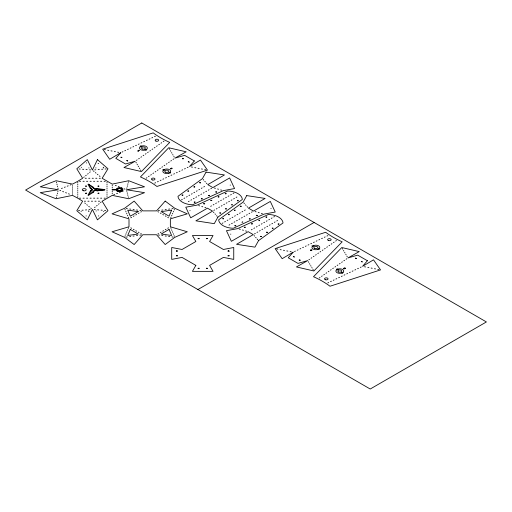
<?xml version="1.0" encoding="UTF-8"?>
<svg xmlns="http://www.w3.org/2000/svg" width="512" height="512" viewBox="0 0 512 512"><rect width="100%" height="100%" fill="white"/><g stroke="black" fill="none" stroke-linecap="round" stroke-linejoin="round"><path stroke-width="0.77" d="M93.594 192.102L93.677 190.982L94.458 190.432L104.877 189.888L97.402 190.835L94.458 190.432L93.594 192.102L88.435 195.366L93.677 190.982M266.893 217.12C266.746 216.083 264.723 217.504 266.63 217.344M234.278 210.342C235.718 211.418 235.392 209.21 234.323 210.227M267.398 232.39C266.944 231.174 265.491 233.28 267.373 232.474M209.568 195.45L208.41 195.456L209.517 195.27M210.752 200.339L211.917 200.307L210.816 200.512M250.246 218.912C249.619 220.077 248.346 218.048 250.195 218.758M251.43 223.821L252.595 223.795L251.494 223.994M227.994 255.795L228.57 255.482M207.424 268.416L206.317 268.518M229.165 255.846L228.032 255.936M198.042 238.496L199.174 238.413M234.797 225.581C235.123 226.803 236.954 225.024 235.046 225.395M177.466 251.117L176.352 251.206M176.307 251.046L176.781 250.739M299.123 260.07L300.032 260.442M56.32 197.741L56.486 197.075M56.826 195.738L56.992 195.066M57.331 193.734L57.498 193.062M57.837 191.725L58.003 191.059M126.765 188.416L126.938 187.75M127.27 186.413L127.437 185.747M127.776 184.41L127.942 183.738M128.282 182.4L128.448 181.734M203.603 203.693L204.762 203.706M216.717 192.083L215.558 192.064M244.282 227.181L245.44 227.187M257.395 215.558L256.237 215.558M126.669 160.659L127.578 161.024M356.557 258.445L355.642 258.093M120.883 157.261L121.779 157.664M124.973 236.294L125.248 235.642M125.805 234.33L126.08 233.67M126.637 232.358L126.918 231.706M127.469 230.394L127.75 229.734M128.307 228.422L128.582 227.77M170.771 217.862L171.046 217.203M171.603 215.891L171.878 215.238M172.435 213.926L172.717 213.267M173.267 211.955L173.549 211.302M174.106 209.99L174.381 209.331M140.128 146.842L140.634 145.754L142.01 146.547L140.128 146.842A3.898 2.253 0 0 0 140.659 149.645A3.898 2.253 0 0 0 145.51 149.946M146.707 149.261L146.202 150.349L144.826 149.549L146.707 149.261A3.898 2.253 0 0 0 146.176 146.458A3.898 2.253 0 0 0 141.325 146.15M164.64 169.382L164.134 170.47L162.752 169.677L164.64 169.382A3.898 2.253 0 0 1 169.491 169.69A3.898 2.253 0 0 1 170.022 172.493M168.826 173.178L169.331 172.09L170.707 172.89L168.826 173.178A3.898 2.253 0 0 1 163.974 172.87A3.898 2.253 0 0 1 163.443 170.074M313.779 245.568L313.274 246.656L311.898 245.856L313.779 245.568A3.898 2.253 0 0 1 318.63 245.875A3.898 2.253 0 0 1 319.162 248.672M317.965 249.363L318.47 248.275L319.853 249.075L317.965 249.363A3.898 2.253 0 0 1 313.114 249.056A3.898 2.253 0 0 1 312.582 246.253M336.512 269.856L337.018 268.768L338.394 269.568L336.512 269.856A3.898 2.253 0 0 0 337.043 272.659A3.898 2.253 0 0 0 341.894 272.966M343.091 272.275L342.586 273.363L341.203 272.57L343.091 272.275A3.898 2.253 0 0 0 342.56 269.472A3.898 2.253 0 0 0 337.702 269.165M183.475 158.675L182.598 158.298M194.125 202.093C194.323 203.27 196.339 201.664 194.413 201.894M226.202 193.67C225.856 192.435 224.16 194.163 225.952 193.862M362.355 261.824L361.453 261.446M90.31 191.008L87.987 195.219L92.384 189.741L87.987 184.256L90.31 188.467L92.384 189.741L90.31 191.008L91.949 190.406M294.426 256.922L293.542 256.538M361.267 261.574L362.176 261.978M228.019 250.976L228.57 250.739M229.101 251.226L228 251.117M189.28 162.054L188.41 161.651M177.434 255.936L176.307 255.878M176.333 255.712L176.762 255.488M206.291 238.413L207.424 238.496M199.162 268.499L198.048 268.429M182.982 195.258C183.232 194.214 180.832 195.27 182.618 195.45M237.382 200.461C237.357 201.754 239.443 200.122 237.702 200.314M202.374 198.931L201.869 199.142M207.379 238.662L206.355 238.714M293.338 256.678L294.234 257.082M198.074 268.25L199.136 268.211M121.952 157.542L121.062 157.126M188.198 161.792L189.107 162.189M171.142 168.275C171.539 167.622 172.858 168.653 171.93 168.582M206.33 268.211L207.392 268.25M199.123 238.701L198.099 238.682M232.48 204.966L232.032 205.107A0.915 0.525 0 0 1 231.744 205.069M273.184 228.429L272.672 228.589A0.915 0.525 0 0 1 272.422 228.557M223.616 218.797C223.936 217.594 221.44 218.797 223.296 218.938M278.061 223.942C277.926 225.171 280.154 223.699 278.381 223.802M231.494 204.608L232.269 204.467M272.173 228.09L272.947 227.955M355.539 258.144L355.571 258.605L356.346 258.63M127.712 160.947L127.648 160.512L126.886 160.48M300.166 260.358L300.102 259.93L299.341 259.898M83.616 177.44L84.282 176.883M85.606 175.77L86.272 175.213M87.597 174.099L88.256 173.542M89.587 172.429L90.246 171.872M94.522 207.603L95.187 207.046M96.512 205.933L97.171 205.376M98.496 204.262L99.162 203.706M100.486 202.592L101.152 202.035M343.693 268.301L343.533 268.525A0.653 0.378 0 0 0 344.582 268.794M182.47 158.362L182.502 158.816L183.277 158.848M136.39 160.397L137.133 159.872M138.624 158.829L139.366 158.31M140.858 157.267L141.606 156.749M143.091 155.706L143.84 155.187M145.325 154.144L146.074 153.626M147.565 152.582L148.307 152.064M149.798 151.021L150.541 150.502M152.032 149.459L152.774 148.941M154.266 147.898L155.008 147.379M156.499 146.336L157.242 145.811M158.733 144.774L159.482 144.25M160.966 143.213L161.715 142.688M163.2 141.651L163.949 141.126M146.202 178.202L146.944 177.683M148.435 176.64L149.178 176.122M150.669 175.078L151.418 174.56M152.902 173.517L153.651 172.998M155.136 171.955L155.885 171.437M157.376 170.394L158.118 169.869M159.61 168.832L160.352 168.307M161.843 167.27L162.586 166.746M164.077 165.709L164.819 165.184M166.31 164.147L167.053 163.622M168.544 162.579L169.293 162.061M170.778 161.018L171.526 160.499M173.011 159.456L173.76 158.938M308.845 259.808L309.594 259.29M311.078 258.246L311.827 257.728M313.312 256.685L314.061 256.166M315.552 255.123L316.294 254.605M317.786 253.562L318.528 253.037M320.019 252L320.762 251.475M322.253 250.438L322.995 249.914M324.486 248.877L325.229 248.352M326.72 247.315L327.462 246.79M328.954 245.747L329.702 245.229M331.187 244.186L331.936 243.667M333.421 242.624L334.17 242.106M335.661 241.062L336.403 240.544M319.27 277.99L320.013 277.466M321.504 276.429L322.246 275.904M323.738 274.867L324.486 274.342M325.971 273.299L326.72 272.781M328.205 271.738L328.954 271.219M330.445 270.176L331.187 269.658M332.678 268.614L333.421 268.096M334.912 267.053L335.654 266.534M337.146 265.491L337.888 264.973M339.379 263.93L340.122 263.411M341.613 262.368L342.362 261.85M343.846 260.806L344.595 260.282M346.08 259.245L346.829 258.72M200.461 182.982L199.475 182.688L200.646 182.733M219.821 212.806L220.838 213.094L219.68 213.062M241.165 206.451L240.154 206.176L241.325 206.214M260.493 236.294L261.523 236.544L260.358 236.55M170.624 168.602L171.194 168.576A1.824 1.056 0 0 1 171.379 168.666L171.2 168.544M181.491 199.891L182.317 199.411M183.968 198.451L184.794 197.978M186.438 197.018L187.264 196.538M188.915 195.578L189.741 195.104M191.386 194.144L192.211 193.664M193.862 192.704L194.688 192.23M196.333 191.27L197.158 190.79M198.81 189.83L199.635 189.357M201.28 188.397L202.106 187.917M203.757 186.957L204.582 186.483M213.818 210.406L214.643 209.926M216.288 208.966L217.114 208.486M218.765 207.533L219.59 207.053M221.235 206.093L222.061 205.613M223.712 204.659L224.538 204.179M226.189 203.219L227.008 202.739M228.659 201.786L229.485 201.306M231.136 200.346L231.955 199.866M233.606 198.912L234.432 198.432M236.083 197.472L236.902 196.992M222.17 223.373L222.995 222.899M224.646 221.939L225.466 221.459M227.117 220.499L227.942 220.026M229.594 219.066L230.413 218.586M232.064 217.626L232.89 217.152M234.541 216.192L235.366 215.712M237.011 214.752L237.837 214.278M239.488 213.318L240.314 212.838M241.958 211.878L242.784 211.405M244.435 210.445L245.261 209.965M254.496 233.888L255.322 233.408M256.966 232.454L257.792 231.974M259.443 231.014L260.269 230.534M261.914 229.581L262.739 229.101M264.39 228.141L265.216 227.661M266.861 226.707L267.686 226.227M269.338 225.267L270.163 224.787M271.808 223.834L272.634 223.354M274.285 222.394L275.11 221.914M276.755 220.96L277.581 220.48M138.08 151.13L139.456 150.336L138.605 150.246M130.81 217.798L131.635 217.325M133.286 216.371L134.118 215.891M135.77 214.938L136.595 214.458M138.253 213.504L139.078 213.024M140.736 212.07L141.562 211.59M157.792 234.035L158.618 233.562M160.275 232.602L161.101 232.128M162.752 231.174L163.584 230.694M165.235 229.741L166.061 229.261M167.718 228.307L168.544 227.827M197.907 289.536L314.093 222.464M310.758 250.675C315.014 249.293 307.802 249.555 311.411 250.675M344.525 267.821L345.587 268.243M188.365 201.632L189.197 201.158M190.854 200.205L191.686 199.725M193.344 198.778L194.176 198.298M195.834 197.35L196.666 196.87M198.323 195.917L199.155 195.443M200.813 194.49L201.638 194.016M203.302 193.062L204.128 192.589M205.792 191.635L206.618 191.155M208.275 190.208L209.107 189.728M210.765 188.781L211.597 188.301M210.662 206.355L211.488 205.882M213.152 204.928L213.978 204.448M215.642 203.501L216.467 203.021M218.125 202.067L218.957 201.594M220.614 200.64L221.446 200.166M223.104 199.213L223.936 198.739M225.594 197.786L226.426 197.312M228.083 196.358L228.915 195.878M230.573 194.931L231.398 194.451M233.062 193.504L233.888 193.024M229.043 225.114L229.875 224.64M231.533 223.686L232.365 223.213M234.022 222.259L234.854 221.786M236.512 220.832L237.344 220.358M239.002 219.405L239.827 218.925M241.491 217.978L242.317 217.498M243.981 216.55L244.806 216.07M246.464 215.117L247.296 214.643M248.954 213.69L249.786 213.216M251.443 212.262L252.275 211.789M251.341 229.837L252.166 229.363M253.83 228.41L254.656 227.936M256.314 226.982L257.146 226.509M258.803 225.555L259.635 225.082M261.293 224.128L262.125 223.648M263.782 222.701L264.614 222.221M266.272 221.267L267.098 220.794M268.762 219.84L269.587 219.366M271.251 218.413L272.077 217.939M273.741 216.986L274.566 216.512M122.042 152.109L122.944 151.68M124.749 150.822L125.651 150.387M127.456 149.53L128.358 149.101M130.157 148.243L131.059 147.808M132.864 146.95L133.766 146.522M135.571 145.658L136.474 145.229M138.278 144.371L139.181 143.942M140.979 143.078L141.882 142.65M143.686 141.792L144.589 141.363M146.394 140.499L147.296 140.07M149.101 139.213L150.003 138.778M151.802 137.92L152.704 137.491M154.509 136.627L155.411 136.198M154.739 183.13L155.642 182.701M157.44 181.843L158.342 181.408M160.147 180.55L161.05 180.122M162.854 179.264L163.757 178.829M165.562 177.971L166.464 177.542M168.262 176.678L169.165 176.25M170.97 175.392L171.872 174.963M173.677 174.099L174.579 173.67M176.384 172.813L177.286 172.384M179.091 171.52L179.987 171.091M181.792 170.234L182.694 169.798M184.499 168.941L185.402 168.512M187.206 167.648L188.109 167.219M294.496 251.526L295.398 251.098M297.203 250.234L298.106 249.805M299.91 248.947L300.813 248.512M302.618 247.654L303.514 247.226M305.318 246.368L306.221 245.933M308.026 245.075L308.928 244.646M310.733 243.782L311.635 243.354M313.44 242.496L314.342 242.067M316.141 241.203L317.043 240.774M318.848 239.917L319.75 239.488M321.555 238.624L322.458 238.195M324.262 237.338L325.165 236.902M326.963 236.045L327.866 235.616M327.808 282.918L328.704 282.483M330.509 281.626L331.411 281.197M333.216 280.339L334.118 279.904M335.923 279.046L336.826 278.618M338.63 277.754L339.533 277.325M341.331 276.467L342.234 276.038M344.038 275.174L344.941 274.746M346.746 273.888L347.648 273.459M349.453 272.595L350.355 272.166M352.154 271.309L353.056 270.874M354.861 270.016L355.763 269.587M357.568 268.723L358.47 268.294M360.275 267.437L361.178 267.008M343.763 268.262L343.885 268.23A0.954 0.55 0 0 1 344.16 268.198A0.896 0.518 0 0 1 344.422 268.211L344.813 268.301A1.203 0.691 0 0 0 345.165 268.346A0.813 0.467 0 0 0 345.453 268.301M61.44 188.506L62.406 188.122M64.333 187.354L65.299 186.976M67.226 186.208L68.192 185.824M70.118 185.062L71.078 184.678M113.69 194.797L114.65 194.419M116.582 193.651L117.542 193.267M119.469 192.506L120.435 192.122M122.362 191.354L123.328 190.97M201.549 198.509L201.312 198.957M95.693 167.955L96.032 167.904M103.174 167.328L103.514 167.277M103.808 167.898L103.469 167.949M80.966 211.578L81.299 211.526M88.448 210.95L88.781 210.899M89.056 211.526L88.742 211.571M86.016 215.968L86.349 215.91M242.227 221.99L241.99 222.438M95.68 189.165L97.402 188.64L104.877 189.587L94.458 189.05L88.435 184.109L93.594 187.373L94.458 189.05L97.402 188.64M215.866 191.725L216.723 191.974M204.454 204.045L203.603 203.795M256.544 215.213L257.402 215.462M245.114 227.533L244.275 227.277M98.694 163.533L98.035 163.469M189.824 210.694L190.17 210.662M230.502 234.176L230.848 234.15M230.477 185.082L230.163 185.107M271.174 208.557L270.842 208.589M158.342 210.624L159.482 210.464M161.754 210.144L162.886 209.984M165.158 209.664L166.298 209.504M168.57 209.184L169.709 209.018M171.981 208.698L173.114 208.538M126.24 237.088L127.373 236.928M129.645 236.608L130.784 236.448M133.056 236.128L134.189 235.968M136.461 235.648L137.6 235.488M139.872 235.168L141.011 235.008M201.715 198.47L202.221 198.547M242.394 221.958L242.893 222.035M94.675 169.888L95.827 169.792M98.144 169.594L99.302 169.498M101.619 169.306L102.778 169.21M105.088 169.011L106.246 168.915M78.522 210.56L79.68 210.464M81.997 210.266L83.149 210.17M85.466 209.978L86.624 209.882M88.941 209.683L90.099 209.587M86.31 162.886L86.643 162.944M81.261 167.277L81.594 167.328M88.742 167.904L89.075 167.955M95.987 210.899L96.326 210.95M103.469 211.526L103.808 211.578M98.419 215.91L98.752 215.968M85.184 178.272L86.355 178.272M88.691 178.272L89.862 178.272M92.205 178.272L93.37 178.272M95.712 178.272L96.883 178.272M99.219 178.272L100.39 178.272M79.52 181.299L80.685 181.299M83.027 181.299L84.198 181.299M86.534 181.299L87.706 181.299M90.048 181.299L91.213 181.299M93.555 181.299L94.726 181.299M97.062 181.299L98.234 181.299M100.57 181.299L101.741 181.299M104.083 181.299L105.248 181.299M112.211 189.51L117.472 189.51A2.048 1.184 0 0 1 120.614 188.755A2.048 1.184 0 0 1 120.614 190.72A2.048 1.184 0 0 1 117.472 189.965L112.211 189.965M79.52 198.182L80.685 198.182M83.027 198.182L84.198 198.182M86.534 198.182L87.706 198.182M90.048 198.182L91.213 198.182M93.555 198.182L94.726 198.182M97.062 198.182L98.234 198.182M100.57 198.182L101.741 198.182M104.083 198.182L105.248 198.182M84.378 201.203L85.549 201.203M87.891 201.203L89.056 201.203M91.398 201.203L92.57 201.203M94.906 201.203L96.077 201.203M98.413 201.203L99.584 201.203M176.896 255.482L177.472 255.795M176.896 250.739L177.446 250.976M79.072 168.966L80.23 169.062M82.547 169.254L83.706 169.35M86.016 169.549L87.174 169.645M89.491 169.837L90.65 169.933M94.118 209.542L95.277 209.638M97.594 209.83L98.752 209.933M101.069 210.125L102.221 210.221M104.538 210.413L105.696 210.515M228.685 250.739L229.165 251.046M228.704 255.488L229.133 255.712M126.24 208.538L127.373 208.698M129.645 209.018L130.784 209.184M133.056 209.504L134.189 209.664M136.461 209.984L137.6 210.144M139.872 210.464L141.011 210.624M158.342 235.008L159.482 235.168M161.754 235.488L162.886 235.648M165.158 235.968L166.298 236.128M168.57 236.448L169.709 236.608M171.981 236.928L173.114 237.088M104.346 149.53L105.453 149.747M107.667 150.189L108.774 150.406M110.989 150.842L112.096 151.059M114.31 151.494L115.418 151.712M117.632 152.154L118.733 152.371M191.411 166.963L192.518 167.181M194.733 167.616L195.84 167.834M198.054 168.269L199.162 168.486M201.376 168.928L202.483 169.146M204.698 169.581L205.805 169.798M276.8 248.947L277.907 249.165M280.122 249.6L281.229 249.818M283.443 250.259L284.55 250.477M286.765 250.912L287.872 251.13M290.086 251.565L291.194 251.782M364.48 266.746L365.587 266.963M367.802 267.398L368.909 267.622M371.123 268.058L372.23 268.275M374.445 268.71L375.552 268.928M377.766 269.363L378.874 269.587M228.749 214.79C230.445 214.989 228.32 213.35 228.544 214.694M214.406 188.045L215.45 188.352M217.536 188.966L218.573 189.267M220.659 189.882L221.702 190.189M255.085 211.533L256.122 211.84M258.208 212.448L259.251 212.755M261.338 213.37L262.381 213.67M198.618 205.581L199.661 205.888M201.747 206.496L202.79 206.803M204.877 207.418L205.92 207.718M239.296 229.062L240.339 229.37M242.426 229.984L243.469 230.291M245.549 230.899L246.592 231.206M188.032 191.296C189.933 191.462 187.488 189.914 187.866 191.213M95.68 190.317L97.402 190.835M90.31 188.467L91.949 189.069M115.354 185.338L116.314 185.722M118.24 186.483L119.206 186.867M121.133 187.635L122.099 188.019M124.026 188.781L124.992 189.165M59.782 190.31L60.742 190.694M62.669 191.462L63.635 191.84M65.562 192.608L66.528 192.992M68.454 193.754L69.414 194.138M218.861 196.704C216.877 196.339 219.04 198.035 219.002 196.8M259.533 220.186C257.555 219.866 259.706 221.466 259.699 220.307M137.574 150.842L138.336 151.277M157.792 211.59L158.618 212.07M160.275 213.024L161.101 213.504M162.752 214.458L163.584 214.938M165.235 215.891L166.061 216.371M167.718 217.325L168.544 217.798M130.81 227.827L131.635 228.307M133.286 229.261L134.118 229.741M135.77 230.694L136.595 231.174M138.253 232.128L139.078 232.602M140.736 233.562L141.562 234.035M171.309 168.922L170.586 168.915M93.376 170.912L94.042 171.469M95.366 172.582L96.032 173.139M97.357 174.253L98.016 174.81M99.341 175.923L100.006 176.48M84.762 202.995L85.427 203.552M86.752 204.666L87.411 205.222M88.736 206.336L89.402 206.893M90.726 208.006L91.392 208.563M243.917 203.014L244.448 203.616M245.504 204.819L246.035 205.421M247.098 206.624L247.622 207.226M254.054 235.514L254.579 236.115M255.642 237.318L256.173 237.92M257.229 239.123L257.76 239.725M203.238 179.526L203.77 180.128M204.826 181.331L205.357 181.933M206.419 183.136L206.95 183.744M213.376 212.026L213.907 212.627M214.963 213.83L215.494 214.432M216.55 215.642L217.082 216.243M342.362 248.506L342.739 249.146M343.494 250.426L343.872 251.059M344.627 252.339L345.011 252.979M345.766 254.259L346.144 254.899M346.899 256.173L347.277 256.813M308.397 261.715L308.774 262.355M309.53 263.635L309.907 264.275M310.662 265.555L311.04 266.189M311.802 267.469L312.179 268.109M312.934 269.389L313.312 270.022M169.293 148.723L169.67 149.357M170.426 150.637L170.803 151.277M171.565 152.557L171.942 153.197M172.698 154.47L173.075 155.11M173.83 156.39L174.208 157.03M135.942 162.304L136.32 162.944M137.075 164.218L137.453 164.858M138.208 166.138L138.586 166.778M139.341 168.051L139.725 168.691M140.48 169.971L140.858 170.611M170.771 227.77L171.046 228.422M171.603 229.734L171.878 230.394M172.435 231.706L172.717 232.358M173.267 233.67L173.549 234.33M174.106 235.642L174.381 236.294M124.973 209.331L125.248 209.99M125.805 211.302L126.08 211.955M126.637 213.267L126.918 213.926M127.469 215.238L127.75 215.891M128.307 217.203L128.582 217.862M126.688 190.739L126.854 191.411M127.194 192.742L127.36 193.414M127.693 194.752L127.866 195.418M128.198 196.755L128.365 197.421M56.403 182.054L56.57 182.72M56.909 184.058L57.075 184.723M57.408 186.061L57.581 186.733M57.914 188.07L58.08 188.736M93.594 187.373L93.677 188.493M112.243 185.114L112.243 185.792M112.243 187.142L112.243 187.821M112.243 189.171L112.243 189.843M112.243 191.194L112.243 191.872M112.243 193.222L112.243 193.894M107.008 182.31L107.008 182.982M107.008 184.333L107.008 185.011M107.008 186.362L107.008 187.04M107.008 188.39L107.008 189.062M107.008 190.413L107.008 191.091M107.008 192.442L107.008 193.114M107.008 194.464L107.008 195.142M107.008 196.493L107.008 197.165M77.766 182.31L77.766 182.982M77.766 184.333L77.766 185.011M77.766 186.362L77.766 187.04M77.766 188.39L77.766 189.062M77.766 190.413L77.766 191.091M77.766 192.442L77.766 193.114M77.766 194.464L77.766 195.142M77.766 196.493L77.766 197.165M72.525 185.581L72.525 186.259M72.525 187.61L72.525 188.282M72.525 189.632L72.525 190.31M72.525 191.661L72.525 192.333M72.525 193.683L72.525 194.362M194.778 186.874C193.83 188.16 193.21 185.741 194.771 186.893M225.549 208.877C227.034 210.035 226.637 207.642 225.549 208.858M85.6 186.125C86.79 187.379 86.912 184.992 85.6 186.125M85.6 193.286C86.573 194.56 87.213 192.205 85.606 193.248M98.003 186.125C99.2 187.379 99.309 184.992 98.003 186.125M98.003 193.286C99.034 194.547 99.59 192.179 98.016 193.248M130.285 229.434L127.718 235.488L138.208 234.01L130.285 229.434M171.629 210.138L169.069 216.192L161.146 211.616L171.629 210.138M97.453 159.622L92.384 170.08L87.315 159.622L76.787 168.774L82.624 178.272L77.766 181.299L72.525 184.102L56.07 180.73L40.224 186.81L58.336 189.741L40.224 192.666L56.07 198.746L72.525 195.373L77.766 198.182L82.624 201.203L76.787 210.707L87.315 219.853L92.384 209.395L97.453 219.853L107.981 210.707L102.144 201.203L112.243 195.373L128.698 198.746L144.544 192.666L126.432 189.741L144.544 186.81L128.698 180.73L112.243 184.102L102.144 178.272L107.981 168.774L97.453 159.622M206.061 172.109L202.445 178.624L177.978 196.307A15.27 8.819 0 0 0 192.646 204.774L223.27 190.643L234.547 188.557L229.638 177.946L212.838 187.59L207.744 184.646L224.442 174.95L206.061 172.109M217.875 217.146L214.259 223.654L195.885 220.819L212.582 211.123L207.482 208.179L190.688 217.818L185.773 207.206L197.056 205.12L227.68 190.995A15.27 8.819 0 0 1 242.349 199.462L217.875 217.146M246.739 195.597L243.123 202.106L218.656 219.789A15.27 8.819 0 0 0 233.318 228.256L263.949 214.131L275.226 212.045L270.317 201.434L253.517 211.072L248.422 208.128L265.114 198.432L246.739 195.597M258.554 240.627L254.938 247.142L236.563 244.307L253.254 234.605L248.16 231.667L231.36 241.306L226.451 230.694L237.728 228.608L268.358 214.477A15.27 8.819 0 0 1 283.021 222.95L258.554 240.627M195.859 265.382L192.422 271.354L213.043 271.354L209.606 265.382L223.411 257.414L233.747 259.398L233.747 247.494L223.411 249.478L209.606 241.51L213.043 235.539L192.422 235.539L195.859 241.51L182.054 249.478L171.718 247.494L171.718 259.398L182.054 257.414L195.859 265.382M120.691 152.755L115.808 158.381L125.53 163.994L135.27 161.178L123.974 167.52L141.421 171.571L169.709 142.4A92.269 53.274 0 0 1 153.203 132.87L102.688 149.203L109.696 159.277L120.691 152.755M194.342 160.954L189.459 166.573L200.448 160.051L207.462 170.125L156.941 186.458A92.269 53.274 0 0 0 140.442 176.928L168.723 147.763L186.176 151.808L174.874 158.157L184.614 155.341L194.342 160.954M293.146 252.173L288.262 257.792L297.99 263.405L307.731 260.589L296.429 266.938L313.882 270.982L342.163 241.818A92.269 53.274 0 0 1 325.658 232.288L275.142 248.621L282.157 258.694L293.146 252.173M367.411 260.736L362.528 266.362L373.517 259.84L380.531 269.914L330.01 286.24A92.269 53.274 0 0 0 313.51 276.717L341.792 247.546L359.245 251.597L347.942 257.939L357.683 255.123L367.411 260.736M165.19 201.094L156.55 210.88L142.803 210.88L134.157 201.094L124.531 208.301L112.051 213.856L128.998 218.848L128.998 226.784L112.051 231.776L124.531 237.331L134.157 244.538L142.803 234.752L156.55 234.752L165.19 244.538L174.816 237.331L187.302 231.776L170.355 226.784L170.355 218.848L187.302 213.856L174.816 208.301L165.19 201.094M141.779 122.982L25.6 190.054L370.221 389.018L486.4 321.946L141.779 122.982M138.208 211.616L130.285 216.192L127.718 210.138L138.208 211.616M169.069 229.434L161.146 234.01L171.629 235.488L169.069 229.434M117.043 190.541L116.531 190.707A3.392 1.958 0 0 0 121.658 191.238A3.392 1.958 0 0 0 121.658 188.237A3.392 1.958 0 0 0 116.531 188.768L117.043 188.934A2.81 1.619 0 0 1 121.28 188.493A2.81 1.619 0 0 1 121.28 190.982A2.81 1.619 0 0 1 117.043 190.541M325.306 279.706A1.754 1.011 0 0 0 328.038 278.938A1.754 1.011 0 0 0 325.523 277.952A1.754 1.011 0 0 0 325.306 279.706M338.707 272A1.952 1.126 0 0 0 341.747 271.149A1.952 1.126 0 0 0 338.95 270.054A1.952 1.126 0 0 0 338.707 272M314.778 248.397A1.952 1.126 0 0 0 317.818 247.546A1.952 1.126 0 0 0 315.021 246.451A1.952 1.126 0 0 0 314.778 248.397M328.403 240.506A1.754 1.011 0 0 0 331.136 239.738A1.754 1.011 0 0 0 328.621 238.758A1.754 1.011 0 0 0 328.403 240.506M165.638 172.211A1.952 1.126 0 0 0 168.678 171.36A1.952 1.126 0 0 0 165.882 170.266A1.952 1.126 0 0 0 165.638 172.211M152.237 179.917A1.754 1.011 0 0 0 154.97 179.149A1.754 1.011 0 0 0 152.454 178.17A1.754 1.011 0 0 0 152.237 179.917M155.949 141.088A1.754 1.011 0 0 0 158.682 140.326A1.754 1.011 0 0 0 156.16 139.341A1.754 1.011 0 0 0 155.949 141.088M142.323 148.979A1.952 1.126 0 0 0 145.363 148.128A1.952 1.126 0 0 0 142.566 147.04A1.952 1.126 0 0 0 142.323 148.979M118.502 190.714A1.952 1.126 0 0 0 121.427 189.741A1.952 1.126 0 0 0 118.502 188.762A1.952 1.126 0 0 0 118.502 190.714M83.258 190.714A1.952 1.126 0 0 0 86.182 189.741A1.952 1.126 0 0 0 83.258 188.762A1.952 1.126 0 0 0 83.258 190.714"/></g></svg>
